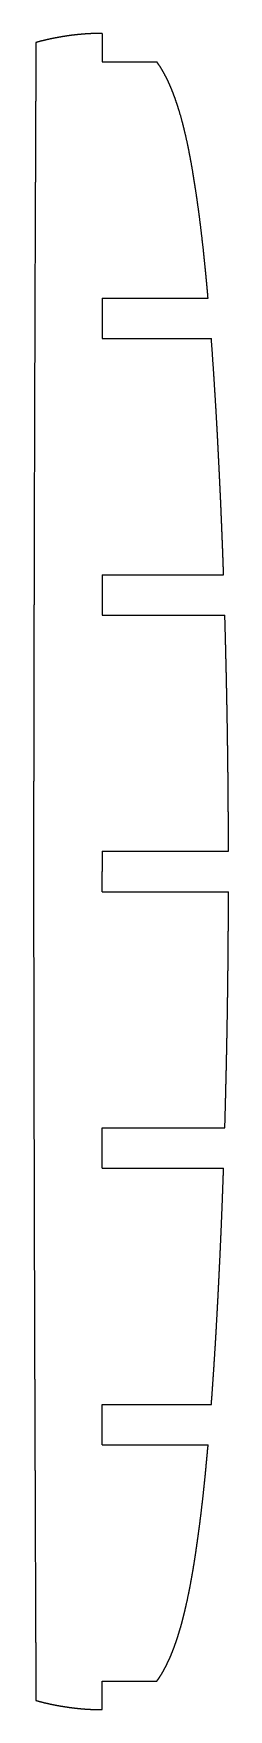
# Model space of a CAD drawing. Header units: metres. Extents: x 56 to 75, y -79 to 79.
import ezdxf

# ---------------------------------------------------------------- set-up
doc = ezdxf.new("R2010")
doc.units = ezdxf.units.M

msp = doc.modelspace()

# ---------------------------------------------------------------- linework, layer by layer
for p, q in [((62.77, 76.1, 41), (67.91, 76.1, 41)), ((62.77, 53.9, 41), (72.73, 53.9, 41)), ((62.77, 50.1, 41), (73.04, 50.1, 41)), ((62.77, 27.9, 41), (74.19, 27.9, 41)), ((62.77, 24.1, 41), (74.31, 24.1, 41)), ((62.77, 1.9, 41), (74.65, 1.9, 41)), ((62.77, -1.9, 41), (74.65, -1.9, 41)), ((62.77, -24.1, 41), (74.31, -24.1, 41)), ((62.77, -27.9, 41), (74.19, -27.9, 41)), ((62.77, -50.1, 41), (73.04, -50.1, 41)), ((62.77, -53.9, 41), (72.74, -53.9, 41)), ((62.77, -76.1, 41), (67.91, -76.1, 41))]:
    msp.add_line(p, q)
for points, knots in [([(56.54, 77.9, 41), (56.54, 77.9, 41), (56.54, 77.9, 41), (56.54, 77.9, 41), (56.54, 77.9, 41), (56.54, 77.9, 41), (56.54, 77.9, 41), (56.54, 77.9, 41), (56.54, 77.9, 41), (56.54, 77.9, 41), (56.54, 77.9, 41), (56.54, 77.89, 41), (56.54, 77.88, 41), (56.54, 77.87, 41), (56.54, 77.85, 41), (56.54, 77.81, 41), (56.54, 77.78, 41), (56.54, 77.75, 41), (56.54, 77.71, 41), (56.54, 77.67, 41), (56.54, 77.64, 41), (56.54, 77.6, 41), (56.54, 77.51, 41), (56.53, 77.46, 41), (56.53, 77.41, 41), (56.53, 77.36, 41), (56.53, 77.31, 41), (56.53, 77.26, 41), (56.53, 77.2, 41), (56.53, 77.07, 41), (56.53, 76.98, 41), (56.53, 76.89, 41), (56.53, 76.8, 41), (56.53, 76.71, 41), (56.53, 76.63, 41), (56.53, 76.54, 41), (56.53, 76.28, 41), (56.53, 76.1, 41), (56.53, 75.93, 41), (56.53, 75.76, 41), (56.53, 75.58, 41), (56.53, 75.41, 41), (56.53, 75.24, 41), (56.52, 74.72, 41), (56.52, 74.38, 41), (56.52, 74.03, 41), (56.52, 73.69, 41), (56.52, 73.35, 41), (56.52, 73, 41), (56.52, 72.66, 41), (56.51, 72.1, 41), (56.51, 71.89, 41), (56.51, 71.66, 41), (56.51, 71.43, 41), (56.51, 71.2, 41), (56.51, 70.95, 41), (56.51, 70.7, 41), (56.51, 70.19, 41), (56.5, 69.93, 41), (56.5, 69.66, 41), (56.5, 69.39, 41), (56.5, 69.11, 41), (56.5, 68.83, 41), (56.5, 68.54, 41), (56.49, 67.33, 41), (56.49, 66.42, 41), (56.49, 65.5, 41), (56.48, 64.59, 41), (56.48, 63.68, 41), (56.48, 62.77, 41), (56.47, 61.85, 41), (56.46, 59.65, 41), (56.46, 58.37, 41), (56.45, 57.08, 41), (56.45, 55.79, 41), (56.44, 54.5, 41), (56.44, 53.21, 41), (56.44, 51.92, 41), (56.43, 49.57, 41), (56.42, 48.5, 41), (56.42, 47.43, 41), (56.42, 46.36, 41), (56.41, 45.3, 41), (56.41, 44.23, 41), (56.41, 43.16, 41), (56.4, 41.31, 41), (56.4, 40.53, 41), (56.4, 39.76, 41), (56.39, 38.98, 41), (56.39, 38.2, 41), (56.39, 37.42, 41), (56.39, 36.64, 41), (56.38, 35.06, 41), (56.38, 34.25, 41), (56.38, 33.45, 41), (56.38, 32.64, 41), (56.37, 31.83, 41), (56.37, 31.03, 41), (56.37, 30.22, 41), (56.37, 28.13, 41), (56.36, 26.84, 41), (56.36, 25.55, 41), (56.36, 24.26, 41), (56.35, 22.97, 41), (56.35, 21.68, 41), (56.35, 20.39, 41), (56.34, 18.1, 41), (56.34, 17.11, 41), (56.34, 16.11, 41), (56.34, 15.11, 41), (56.34, 14.12, 41), (56.33, 13.12, 41), (56.33, 12.13, 41), (56.33, 10.55, 41), (56.33, 9.98, 41), (56.33, 9.4, 41), (56.33, 8.82, 41), (56.33, 8.24, 41), (56.32, 7.66, 41), (56.32, 7.08, 41), (56.32, 6.11, 41), (56.32, 5.71, 41), (56.32, 5.32, 41), (56.32, 4.92, 41), (56.32, 4.52, 41), (56.32, 4.13, 41), (56.32, 3.73, 41), (56.32, 3.13, 41), (56.32, 2.93, 41), (56.32, 2.72, 41), (56.32, 2.52, 41), (56.32, 2.32, 41), (56.31, 2.11, 41), (56.31, 1.91, 41), (56.31, 1.6, 41), (56.31, 1.49, 41), (56.31, 1.38, 41), (56.31, 1.27, 41), (56.31, 1.16, 41), (56.31, 1.05, 41), (56.31, 0.94, 41), (56.31, 0.78, 41), (56.31, 0.73, 41), (56.31, 0.68, 41), (56.31, 0.62, 41), (56.31, 0.57, 41), (56.31, 0.52, 41), (56.31, 0.47, 41), (56.31, 0.39, 41), (56.31, 0.35, 41), (56.31, 0.32, 41), (56.31, 0.29, 41), (56.31, 0.26, 41), (56.31, 0.23, 41), (56.31, 0.2, 41), (56.31, 0.15, 41), (56.31, 0.13, 41), (56.31, 0.1, 41), (56.31, 0.08, 41), (56.31, 0.06, 41), (56.31, 0.05, 41), (56.31, 0.03, 41), (56.31, 0.01, 41), (56.31, 0, 41), (56.31, 0, 41), (56.31, 0, 41), (56.31, 0, 41), (56.31, 0, 41), (56.31, 0, 41), (56.31, -0.01, 41), (56.31, -0.01, 41), (56.31, -0.02, 41), (56.31, -0.03, 41), (56.31, -0.05, 41), (56.31, -0.07, 41), (56.31, -0.1, 41), (56.31, -0.14, 41), (56.31, -0.17, 41), (56.31, -0.19, 41), (56.31, -0.22, 41), (56.31, -0.24, 41), (56.31, -0.27, 41), (56.31, -0.29, 41), (56.31, -0.37, 41), (56.31, -0.42, 41), (56.31, -0.47, 41), (56.31, -0.52, 41), (56.31, -0.57, 41), (56.31, -0.61, 41), (56.31, -0.66, 41), (56.31, -0.81, 41), (56.31, -0.9, 41), (56.31, -0.99, 41), (56.31, -1.08, 41), (56.31, -1.18, 41), (56.31, -1.27, 41), (56.31, -1.36, 41), (56.31, -1.63, 41), (56.31, -1.8, 41), (56.31, -1.97, 41), (56.31, -2.15, 41), (56.32, -2.32, 41), (56.32, -2.49, 41), (56.32, -2.67, 41), (56.32, -3.18, 41), (56.32, -3.53, 41), (56.32, -3.87, 41), (56.32, -4.21, 41), (56.32, -4.56, 41), (56.32, -4.9, 41), (56.32, -5.24, 41), (56.32, -5.8, 41), (56.32, -6.02, 41), (56.32, -6.24, 41), (56.32, -6.47, 41), (56.32, -6.71, 41), (56.32, -6.95, 41), (56.32, -7.2, 41), (56.32, -7.71, 41), (56.33, -7.97, 41), (56.33, -8.24, 41), (56.33, -8.51, 41), (56.33, -8.79, 41), (56.33, -9.08, 41), (56.33, -9.37, 41), (56.33, -10.57, 41), (56.33, -11.49, 41), (56.33, -12.4, 41), (56.33, -13.31, 41), (56.34, -14.22, 41), (56.34, -15.13, 41), (56.34, -16.05, 41), (56.34, -18.25, 41), (56.35, -19.53, 41), (56.35, -20.82, 41), (56.35, -22.11, 41), (56.35, -23.4, 41), (56.36, -24.69, 41), (56.36, -25.98, 41), (56.37, -28.33, 41), (56.37, -29.4, 41), (56.37, -30.47, 41), (56.37, -31.54, 41), (56.38, -32.6, 41), (56.38, -33.67, 41), (56.38, -34.74, 41), (56.39, -36.59, 41), (56.39, -37.37, 41), (56.39, -38.14, 41), (56.39, -38.92, 41), (56.4, -39.7, 41), (56.4, -40.48, 41), (56.4, -41.26, 41), (56.41, -42.84, 41), (56.41, -43.65, 41), (56.41, -44.45, 41), (56.41, -45.26, 41), (56.42, -46.07, 41), (56.42, -46.87, 41), (56.42, -47.68, 41), (56.43, -49.77, 41), (56.43, -51.06, 41), (56.44, -52.35, 41), (56.44, -53.64, 41), (56.45, -54.93, 41), (56.45, -56.22, 41), (56.46, -57.51, 41), (56.46, -59.8, 41), (56.47, -60.8, 41), (56.47, -61.79, 41), (56.48, -62.79, 41), (56.48, -63.78, 41), (56.48, -64.78, 41), (56.49, -65.77, 41), (56.49, -67.35, 41), (56.5, -67.93, 41), (56.5, -68.5, 41), (56.5, -69.08, 41), (56.5, -69.66, 41), (56.51, -70.24, 41), (56.51, -70.82, 41), (56.51, -71.79, 41), (56.51, -72.19, 41), (56.52, -72.59, 41), (56.52, -72.98, 41), (56.52, -73.38, 41), (56.52, -73.78, 41), (56.52, -74.17, 41), (56.52, -74.77, 41), (56.52, -74.98, 41), (56.53, -75.18, 41), (56.53, -75.38, 41), (56.53, -75.59, 41), (56.53, -75.79, 41), (56.53, -75.99, 41), (56.53, -76.31, 41), (56.53, -76.41, 41), (56.53, -76.52, 41), (56.53, -76.63, 41), (56.53, -76.74, 41), (56.53, -76.85, 41), (56.53, -76.96, 41), (56.53, -77.12, 41), (56.53, -77.17, 41), (56.53, -77.23, 41), (56.53, -77.28, 41), (56.53, -77.33, 41), (56.53, -77.38, 41), (56.53, -77.43, 41), (56.54, -77.52, 41), (56.54, -77.55, 41), (56.54, -77.58, 41), (56.54, -77.61, 41), (56.54, -77.64, 41), (56.54, -77.67, 41), (56.54, -77.7, 41), (56.54, -77.76, 41), (56.54, -77.78, 41), (56.54, -77.8, 41), (56.54, -77.82, 41), (56.54, -77.84, 41), (56.54, -77.86, 41), (56.54, -77.87, 41), (56.54, -77.88, 41), (56.54, -77.89, 41), (56.54, -77.89, 41), (56.54, -77.89, 41), (56.54, -77.9, 41), (56.54, -77.9, 41), (56.54, -77.9, 41), (56.54, -77.9, 41), (56.54, -77.9, 41), (56.54, -77.9, 41), (56.54, -77.9, 41), (56.54, -77.9, 41), (56.54, -77.9, 41), (56.54, -77.9, 41), (56.54, -77.9, 41)], [0, 0, 0, 0, 0, 0, 0, 0, 0, 0.000769, 0.000769, 0.000769, 0.000769, 0.000769, 0.000769, 0.000769, 0.002593, 0.002593, 0.002593, 0.002593, 0.002593, 0.002593, 0.002593, 0.005832, 0.005832, 0.005832, 0.005832, 0.005832, 0.005832, 0.005832, 0.010044, 0.010044, 0.010044, 0.010044, 0.010044, 0.010044, 0.010044, 0.017137, 0.017137, 0.017137, 0.017137, 0.017137, 0.017137, 0.017137, 0.031024, 0.031024, 0.031024, 0.031024, 0.031024, 0.031024, 0.031024, 0.058411, 0.058411, 0.058411, 0.058411, 0.058411, 0.058411, 0.058411, 0.075268, 0.075268, 0.075268, 0.075268, 0.075268, 0.075268, 0.075268, 0.092126, 0.092126, 0.092126, 0.092126, 0.092126, 0.092126, 0.092126, 0.144085, 0.144085, 0.144085, 0.144085, 0.144085, 0.144085, 0.144085, 0.217455, 0.217455, 0.217455, 0.217455, 0.217455, 0.217455, 0.217455, 0.278282, 0.278282, 0.278282, 0.278282, 0.278282, 0.278282, 0.278282, 0.322598, 0.322598, 0.322598, 0.322598, 0.322598, 0.322598, 0.322598, 0.368503, 0.368503, 0.368503, 0.368503, 0.368503, 0.368503, 0.368503, 0.441969, 0.441969, 0.441969, 0.441969, 0.441969, 0.441969, 0.441969, 0.498668, 0.498668, 0.498668, 0.498668, 0.498668, 0.498668, 0.498668, 0.531625, 0.531625, 0.531625, 0.531625, 0.531625, 0.531625, 0.531625, 0.554249, 0.554249, 0.554249, 0.554249, 0.554249, 0.554249, 0.554249, 0.565871, 0.565871, 0.565871, 0.565871, 0.565871, 0.565871, 0.565871, 0.572159, 0.572159, 0.572159, 0.572159, 0.572159, 0.572159, 0.572159, 0.575219, 0.575219, 0.575219, 0.575219, 0.575219, 0.575219, 0.575219, 0.577138, 0.577138, 0.577138, 0.577138, 0.577138, 0.577138, 0.577138, 0.578623, 0.578623, 0.578623, 0.578623, 0.578623, 0.578623, 0.578623, 0.580243, 0.580243, 0.580243, 0.580243, 0.580243, 0.580243, 0.580243, 0.581889, 0.581889, 0.581889, 0.581889, 0.581889, 0.581889, 0.581889, 0.583541, 0.583541, 0.583541, 0.583541, 0.583541, 0.583541, 0.583541, 0.586491, 0.586491, 0.586491, 0.586491, 0.586491, 0.586491, 0.586491, 0.5919, 0.5919, 0.5919, 0.5919, 0.5919, 0.5919, 0.5919, 0.601963, 0.601963, 0.601963, 0.601963, 0.601963, 0.601963, 0.601963, 0.621811, 0.621811, 0.621811, 0.621811, 0.621811, 0.621811, 0.621811, 0.634027, 0.634027, 0.634027, 0.634027, 0.634027, 0.634027, 0.634027, 0.646245, 0.646245, 0.646245, 0.646245, 0.646245, 0.646245, 0.646245, 0.6839, 0.6839, 0.6839, 0.6839, 0.6839, 0.6839, 0.6839, 0.737075, 0.737075, 0.737075, 0.737075, 0.737075, 0.737075, 0.737075, 0.781161, 0.781161, 0.781161, 0.781161, 0.781161, 0.781161, 0.781161, 0.813282, 0.813282, 0.813282, 0.813282, 0.813282, 0.813282, 0.813282, 0.846555, 0.846555, 0.846555, 0.846555, 0.846555, 0.846555, 0.846555, 0.899809, 0.899809, 0.899809, 0.899809, 0.899809, 0.899809, 0.899809, 0.940911, 0.940911, 0.940911, 0.940911, 0.940911, 0.940911, 0.940911, 0.964801, 0.964801, 0.964801, 0.964801, 0.964801, 0.964801, 0.964801, 0.981202, 0.981202, 0.981202, 0.981202, 0.981202, 0.981202, 0.981202, 0.989627, 0.989627, 0.989627, 0.989627, 0.989627, 0.989627, 0.989627, 0.994185, 0.994185, 0.994185, 0.994185, 0.994185, 0.994185, 0.994185, 0.996404, 0.996404, 0.996404, 0.996404, 0.996404, 0.996404, 0.996404, 0.997795, 0.997795, 0.997795, 0.997795, 0.997795, 0.997795, 0.997795, 0.998871, 0.998871, 0.998871, 0.998871, 0.998871, 0.998871, 0.998871, 0.999277, 0.999277, 0.999277, 0.999277, 0.999277, 0.999277, 0.999277, 1, 1, 1, 1, 1, 1, 1, 1, 1]), ([(62.77, 78.76, 41), (62.74, 78.76, 41), (62.7, 78.76, 41), (62.67, 78.77, 41), (62.64, 78.77, 41), (62.61, 78.77, 41), (62.58, 78.77, 41), (62.55, 78.77, 41), (62.41, 78.77, 41), (62.31, 78.77, 41), (62.2, 78.77, 41), (62.1, 78.77, 41), (62, 78.77, 41), (61.89, 78.76, 41), (61.79, 78.76, 41), (61.39, 78.74, 41), (61.1, 78.72, 41), (60.8, 78.7, 41), (60.51, 78.67, 41), (60.21, 78.64, 41), (59.92, 78.61, 41), (59.63, 78.56, 41), (59.19, 78.5, 41), (59.04, 78.47, 41), (58.9, 78.45, 41), (58.75, 78.42, 41), (58.61, 78.4, 41), (58.46, 78.37, 41), (58.32, 78.34, 41), (58.06, 78.29, 41), (57.94, 78.27, 41), (57.82, 78.24, 41), (57.7, 78.21, 41), (57.58, 78.19, 41), (57.47, 78.16, 41), (57.35, 78.13, 41), (57.19, 78.09, 41), (57.14, 78.08, 41), (57.09, 78.07, 41), (57.05, 78.06, 41), (57.01, 78.05, 41), (56.97, 78.04, 41), (56.93, 78.03, 41), (56.86, 78.01, 41), (56.82, 78, 41), (56.79, 77.99, 41), (56.75, 77.98, 41), (56.72, 77.97, 41), (56.7, 77.96, 41), (56.67, 77.95, 41), (56.64, 77.94, 41), (56.62, 77.94, 41), (56.61, 77.93, 41), (56.6, 77.93, 41), (56.59, 77.93, 41), (56.58, 77.92, 41), (56.57, 77.92, 41), (56.56, 77.92, 41), (56.56, 77.91, 41), (56.55, 77.91, 41), (56.55, 77.91, 41), (56.54, 77.91, 41), (56.54, 77.91, 41), (56.54, 77.9, 41), (56.54, 77.9, 41)], [0, 0, 0, 0, 0, 0, 0, 0, 0, 0.036545, 0.036545, 0.036545, 0.036545, 0.036545, 0.036545, 0.036545, 0.156473, 0.156473, 0.156473, 0.156473, 0.156473, 0.156473, 0.156473, 0.498957, 0.498957, 0.498957, 0.498957, 0.498957, 0.498957, 0.498957, 0.670136, 0.670136, 0.670136, 0.670136, 0.670136, 0.670136, 0.670136, 0.811095, 0.811095, 0.811095, 0.811095, 0.811095, 0.811095, 0.811095, 0.869544, 0.869544, 0.869544, 0.869544, 0.869544, 0.869544, 0.869544, 0.933306, 0.933306, 0.933306, 0.933306, 0.933306, 0.933306, 0.933306, 0.970501, 0.970501, 0.970501, 0.970501, 0.970501, 0.970501, 0.970501, 1, 1, 1, 1, 1, 1, 1, 1, 1]), ([(72.73, 53.9, 41), (72.68, 54.5, 41), (72.63, 55.11, 41), (72.57, 55.71, 41), (72.51, 56.31, 41), (72.45, 56.91, 41), (72.39, 57.51, 41), (72.33, 58.12, 41), (72.18, 59.45, 41), (72.09, 60.19, 41), (72.01, 60.93, 41), (71.91, 61.66, 41), (71.81, 62.4, 41), (71.71, 63.13, 41), (71.6, 63.86, 41), (71.36, 65.39, 41), (71.23, 66.19, 41), (71.09, 66.98, 41), (70.94, 67.77, 41), (70.78, 68.56, 41), (70.6, 69.35, 41), (70.4, 70.13, 41), (70.14, 71.09, 41), (70.08, 71.27, 41), (70.03, 71.45, 41), (69.98, 71.63, 41), (69.92, 71.8, 41), (69.87, 71.97, 41), (69.81, 72.14, 41), (69.61, 72.73, 41), (69.46, 73.16, 41), (69.29, 73.58, 41), (69.12, 74, 41), (68.93, 74.41, 41), (68.72, 74.81, 41), (68.5, 75.2, 41), (68.22, 75.65, 41), (68.18, 75.72, 41), (68.13, 75.78, 41), (68.09, 75.85, 41), (68.05, 75.91, 41), (68, 75.97, 41), (67.96, 76.04, 41), (67.91, 76.1, 41)], [0, 0, 0, 0, 0, 0, 0, 0, 0, 0.205964, 0.205964, 0.205964, 0.205964, 0.205964, 0.205964, 0.205964, 0.458186, 0.458186, 0.458186, 0.458186, 0.458186, 0.458186, 0.458186, 0.732595, 0.732595, 0.732595, 0.732595, 0.732595, 0.732595, 0.732595, 0.798246, 0.798246, 0.798246, 0.798246, 0.798246, 0.798246, 0.798246, 0.970539, 0.970539, 0.970539, 0.970539, 0.970539, 0.970539, 0.970539, 1, 1, 1, 1, 1, 1, 1, 1, 1]), ([(74.19, 27.9, 41), (74.17, 28.57, 41), (74.15, 29.23, 41), (74.12, 29.9, 41), (74.1, 30.57, 41), (74.07, 31.23, 41), (74.04, 31.9, 41), (74.02, 32.57, 41), (73.96, 33.86, 41), (73.94, 34.48, 41), (73.91, 35.1, 41), (73.88, 35.72, 41), (73.85, 36.34, 41), (73.82, 36.96, 41), (73.79, 37.58, 41), (73.74, 38.6, 41), (73.72, 38.99, 41), (73.7, 39.38, 41), (73.68, 39.78, 41), (73.66, 40.17, 41), (73.64, 40.56, 41), (73.62, 40.96, 41), (73.54, 42.44, 41), (73.48, 43.54, 41), (73.41, 44.63, 41), (73.34, 45.73, 41), (73.27, 46.82, 41), (73.2, 47.91, 41), (73.12, 49.01, 41), (73.04, 50.1, 41)], [0, 0, 0, 0, 0, 0, 0, 0, 0, 0.240106, 0.240106, 0.240106, 0.240106, 0.240106, 0.240106, 0.240106, 0.463861, 0.463861, 0.463861, 0.463861, 0.463861, 0.463861, 0.463861, 0.605589, 0.605589, 0.605589, 0.605589, 0.605589, 0.605589, 0.605589, 1, 1, 1, 1, 1, 1, 1, 1, 1]), ([(73.04, -50.1, 41), (73.13, -48.88, 41), (73.22, -47.67, 41), (73.3, -46.45, 41), (73.38, -45.23, 41), (73.45, -44.02, 41), (73.52, -42.8, 41), (73.59, -41.58, 41), (73.67, -40.06, 41), (73.68, -39.75, 41), (73.7, -39.44, 41), (73.72, -39.13, 41), (73.73, -38.82, 41), (73.75, -38.51, 41), (73.76, -38.2, 41), (73.84, -36.65, 41), (73.9, -35.4, 41), (73.95, -34.15, 41), (74.01, -32.9, 41), (74.06, -31.65, 41), (74.1, -30.4, 41), (74.15, -29.15, 41), (74.19, -27.9, 41)], [0, 0, 0, 0, 0, 0, 0, 0, 0, 0.439707, 0.439707, 0.439707, 0.439707, 0.439707, 0.439707, 0.439707, 0.550994, 0.550994, 0.550994, 0.550994, 0.550994, 0.550994, 0.550994, 1, 1, 1, 1, 1, 1, 1, 1, 1]), ([(67.91, -76.1, 41), (67.98, -76.01, 41), (68.04, -75.93, 41), (68.1, -75.84, 41), (68.16, -75.75, 41), (68.22, -75.66, 41), (68.27, -75.57, 41), (68.33, -75.48, 41), (68.58, -75.07, 41), (68.75, -74.74, 41), (68.92, -74.41, 41), (69.08, -74.08, 41), (69.22, -73.74, 41), (69.36, -73.39, 41), (69.5, -73.05, 41), (69.67, -72.56, 41), (69.72, -72.42, 41), (69.77, -72.28, 41), (69.82, -72.13, 41), (69.87, -71.98, 41), (69.92, -71.83, 41), (69.96, -71.67, 41), (70.08, -71.28, 41), (70.15, -71.04, 41), (70.22, -70.8, 41), (70.29, -70.54, 41), (70.36, -70.29, 41), (70.42, -70.02, 41), (70.49, -69.76, 41), (70.62, -69.21, 41), (70.68, -68.93, 41), (70.75, -68.65, 41), (70.81, -68.36, 41), (70.87, -68.06, 41), (70.93, -67.76, 41), (70.99, -67.46, 41), (71.16, -66.56, 41), (71.27, -65.98, 41), (71.37, -65.39, 41), (71.46, -64.8, 41), (71.55, -64.21, 41), (71.64, -63.62, 41), (71.72, -63.03, 41), (71.9, -61.77, 41), (71.98, -61.1, 41), (72.07, -60.43, 41), (72.15, -59.76, 41), (72.22, -59.09, 41), (72.3, -58.42, 41), (72.37, -57.75, 41), (72.48, -56.68, 41), (72.52, -56.28, 41), (72.55, -55.88, 41), (72.59, -55.49, 41), (72.63, -55.09, 41), (72.66, -54.69, 41), (72.7, -54.3, 41), (72.74, -53.9, 41)], [0, 0, 0, 0, 0, 0, 0, 0, 0, 0.047778, 0.047778, 0.047778, 0.047778, 0.047778, 0.047778, 0.047778, 0.212185, 0.212185, 0.212185, 0.212185, 0.212185, 0.212185, 0.212185, 0.278011, 0.278011, 0.278011, 0.278011, 0.278011, 0.278011, 0.278011, 0.376745, 0.376745, 0.376745, 0.376745, 0.376745, 0.376745, 0.376745, 0.47548, 0.47548, 0.47548, 0.47548, 0.47548, 0.47548, 0.47548, 0.66263, 0.66263, 0.66263, 0.66263, 0.66263, 0.66263, 0.66263, 0.874894, 0.874894, 0.874894, 0.874894, 0.874894, 0.874894, 0.874894, 1, 1, 1, 1, 1, 1, 1, 1, 1]), ([(56.54, -77.9, 41), (56.54, -77.9, 41), (56.54, -77.91, 41), (56.54, -77.91, 41), (56.55, -77.91, 41), (56.55, -77.91, 41), (56.56, -77.91, 41), (56.56, -77.92, 41), (56.58, -77.92, 41), (56.58, -77.92, 41), (56.59, -77.93, 41), (56.6, -77.93, 41), (56.61, -77.93, 41), (56.62, -77.93, 41), (56.63, -77.94, 41), (56.65, -77.95, 41), (56.66, -77.95, 41), (56.68, -77.95, 41), (56.69, -77.96, 41), (56.71, -77.96, 41), (56.72, -77.97, 41), (56.74, -77.97, 41), (56.81, -77.99, 41), (56.87, -78.01, 41), (56.92, -78.02, 41), (56.98, -78.04, 41), (57.04, -78.05, 41), (57.09, -78.07, 41), (57.15, -78.08, 41), (57.29, -78.12, 41), (57.37, -78.14, 41), (57.45, -78.16, 41), (57.53, -78.17, 41), (57.61, -78.19, 41), (57.69, -78.21, 41), (57.77, -78.23, 41), (58.04, -78.29, 41), (58.22, -78.32, 41), (58.41, -78.36, 41), (58.59, -78.4, 41), (58.78, -78.43, 41), (58.97, -78.46, 41), (59.16, -78.49, 41), (59.59, -78.56, 41), (59.83, -78.59, 41), (60.07, -78.62, 41), (60.32, -78.65, 41), (60.56, -78.68, 41), (60.8, -78.7, 41), (61.05, -78.72, 41), (61.42, -78.74, 41), (61.55, -78.75, 41), (61.68, -78.76, 41), (61.81, -78.76, 41), (61.93, -78.76, 41), (62.06, -78.77, 41), (62.19, -78.77, 41), (62.38, -78.77, 41), (62.43, -78.77, 41), (62.49, -78.77, 41), (62.54, -78.77, 41), (62.6, -78.77, 41), (62.66, -78.77, 41), (62.71, -78.76, 41), (62.77, -78.76, 41)], [0, 0, 0, 0, 0, 0, 0, 0, 0, 0.00098708, 0.00098708, 0.00098708, 0.00098708, 0.00098708, 0.00098708, 0.00098708, 0.00202929, 0.00202929, 0.00202929, 0.00202929, 0.00202929, 0.00202929, 0.00202929, 0.00324521, 0.00324521, 0.00324521, 0.00324521, 0.00324521, 0.00324521, 0.00324521, 0.00683241, 0.00683241, 0.00683241, 0.00683241, 0.00683241, 0.00683241, 0.00683241, 0.01187542, 0.01187542, 0.01187542, 0.01187542, 0.01187542, 0.01187542, 0.01187542, 0.02340636, 0.02340636, 0.02340636, 0.02340636, 0.02340636, 0.02340636, 0.02340636, 0.0381613, 0.0381613, 0.0381613, 0.0381613, 0.0381613, 0.0381613, 0.0381613, 0.04594739, 0.04594739, 0.04594739, 0.04594739, 0.04594739, 0.04594739, 0.04594739, 0.0493096, 0.0493096, 0.0493096, 0.0493096, 0.0493096, 0.0493096, 0.0493096, 0.0493096, 0.0493096])]:
    msp.add_open_spline(points, degree=8, knots=knots)
for points, degree in [([(62.77, 78.76, 41), (62.77, 76.1, 41)], 1), ([(62.77, 53.9, 41), (62.77, 50.1, 41)], 1), ([(62.77, 27.9, 41), (62.77, 24.1, 41)], 1), ([(74.65, 1.9, 41), (74.65, 4.68, 41), (74.63, 7.45, 41), (74.61, 10.23, 41), (74.57, 13, 41), (74.52, 15.78, 41), (74.46, 18.55, 41), (74.39, 21.33, 41), (74.31, 24.1, 41)], 8), ([(62.77, 1.9, 41), (62.77, 0, 41)], 1), ([(62.77, -1.9, 41), (62.77, 0, 41)], 1), ([(74.31, -24.1, 41), (74.39, -21.33, 41), (74.46, -18.55, 41), (74.52, -15.78, 41), (74.57, -13, 41), (74.61, -10.23, 41), (74.63, -7.45, 41), (74.65, -4.68, 41), (74.65, -1.9, 41)], 8), ([(62.77, -27.9, 41), (62.77, -24.1, 41)], 1), ([(62.77, -53.9, 41), (62.77, -50.1, 41)], 1), ([(62.77, -78.76, 41), (62.77, -76.1, 41)], 1)]:
    msp.add_open_spline(points, degree=degree)

doc.saveas('drawing.dxf')
